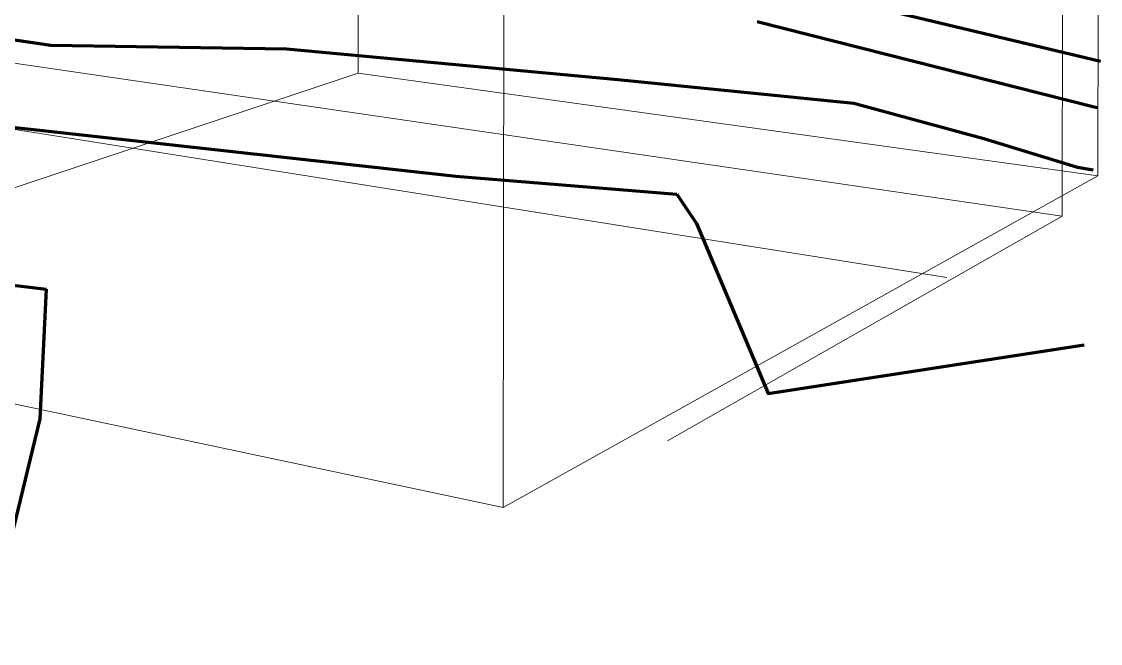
# Model space of a CAD drawing. Header units: inches. Extents: x 5690 to 5695, y -585 to 907.
# Drawn here: x 5692.0726 to 5692.4074, y 126.1569 to 126.3497 of the extents above; entities that cross this region are included whole.
import ezdxf

# ---------------------------------------------------------------- set-up
doc = ezdxf.new("R2010")
doc.units = ezdxf.units.IN
doc.header["$MEASUREMENT"] = 0
doc.layers.add('C-TOPO-MAJR', color=7, linetype='Continuous', lineweight=70)
doc.layers.add('G-ANNO-SYMB-1', color=111, linetype='Continuous', lineweight=9)

msp = doc.modelspace()

# ---------------------------------------------------------------- linework, layer by layer
at = {"layer": 'C-TOPO-MAJR'}
for p, q in [((5692.3009, 126.34966), (5692.40546, 126.32328)), ((5692.15477, 126.3412), (5692.2576, 126.33167)), ((5692.2576, 126.33167), (5692.33089, 126.32432)), ((5692.33089, 126.32432), (5692.37118, 126.31336)), ((5692.40546, 126.32328), (5692.4064, 126.32302)), ((5692.27597, 126.29618), (5692.28199, 126.28703)), ((5692.08023, 126.26665), (5692.07825, 126.22653)), ((5692.07825, 126.22653), (5692.06135, 126.15686))]:
    msp.add_line(p, q, dxfattribs=at)
for points in [[(5692.3297, 126.3664, 0), (5692.33494, 126.35463, 0), (5692.40737, 126.33744, 0)], [(5692.04008, 126.34848, 0), (5692.08162, 126.3423, 0), (5692.15477, 126.3412, 0)], [(5691.97298, 126.34173, 0), (5691.97687, 126.32713, 0), (5692.2073, 126.30178, 0), (5692.27597, 126.29618, 0)], [(5692.37118, 126.31336, 0), (5692.40024, 126.30454, 0), (5692.40512, 126.3037, 0)], [(5691.76151, 126.30546, 0), (5692.06725, 126.26823, 0), (5692.08023, 126.26665, 0)], [(5692.28199, 126.28703, 0), (5692.30429, 126.23435, 0), (5692.4023, 126.24947, 0)]]:
    msp.add_polyline3d(points, dxfattribs=at)
at = {"layer": 'G-ANNO-SYMB-1'}
for p, q in [((5692.39643, 126.78158), (5692.39545, 126.28938)), ((5692.17722, 126.51586), (5692.17701, 126.33364)), ((5692.40699, 126.50847), (5692.40657, 126.30183)), ((5692.2224, 126.48456), (5692.22201, 126.19901)), ((5692.39545, 126.28938), (5691.99273, 126.3481)), ((5692.35976, 126.27032), (5691.92283, 126.33962)), ((5692.17701, 126.33364), (5691.9473, 126.25714)), ((5692.40657, 126.30183), (5692.17701, 126.33364)), ((5692.40657, 126.30183), (5692.22201, 126.19901)), ((5692.39545, 126.28938), (5692.27306, 126.21963)), ((5691.9473, 126.25714), (5692.22201, 126.19901))]:
    msp.add_line(p, q, dxfattribs=at)

doc.saveas('drawing.dxf')
